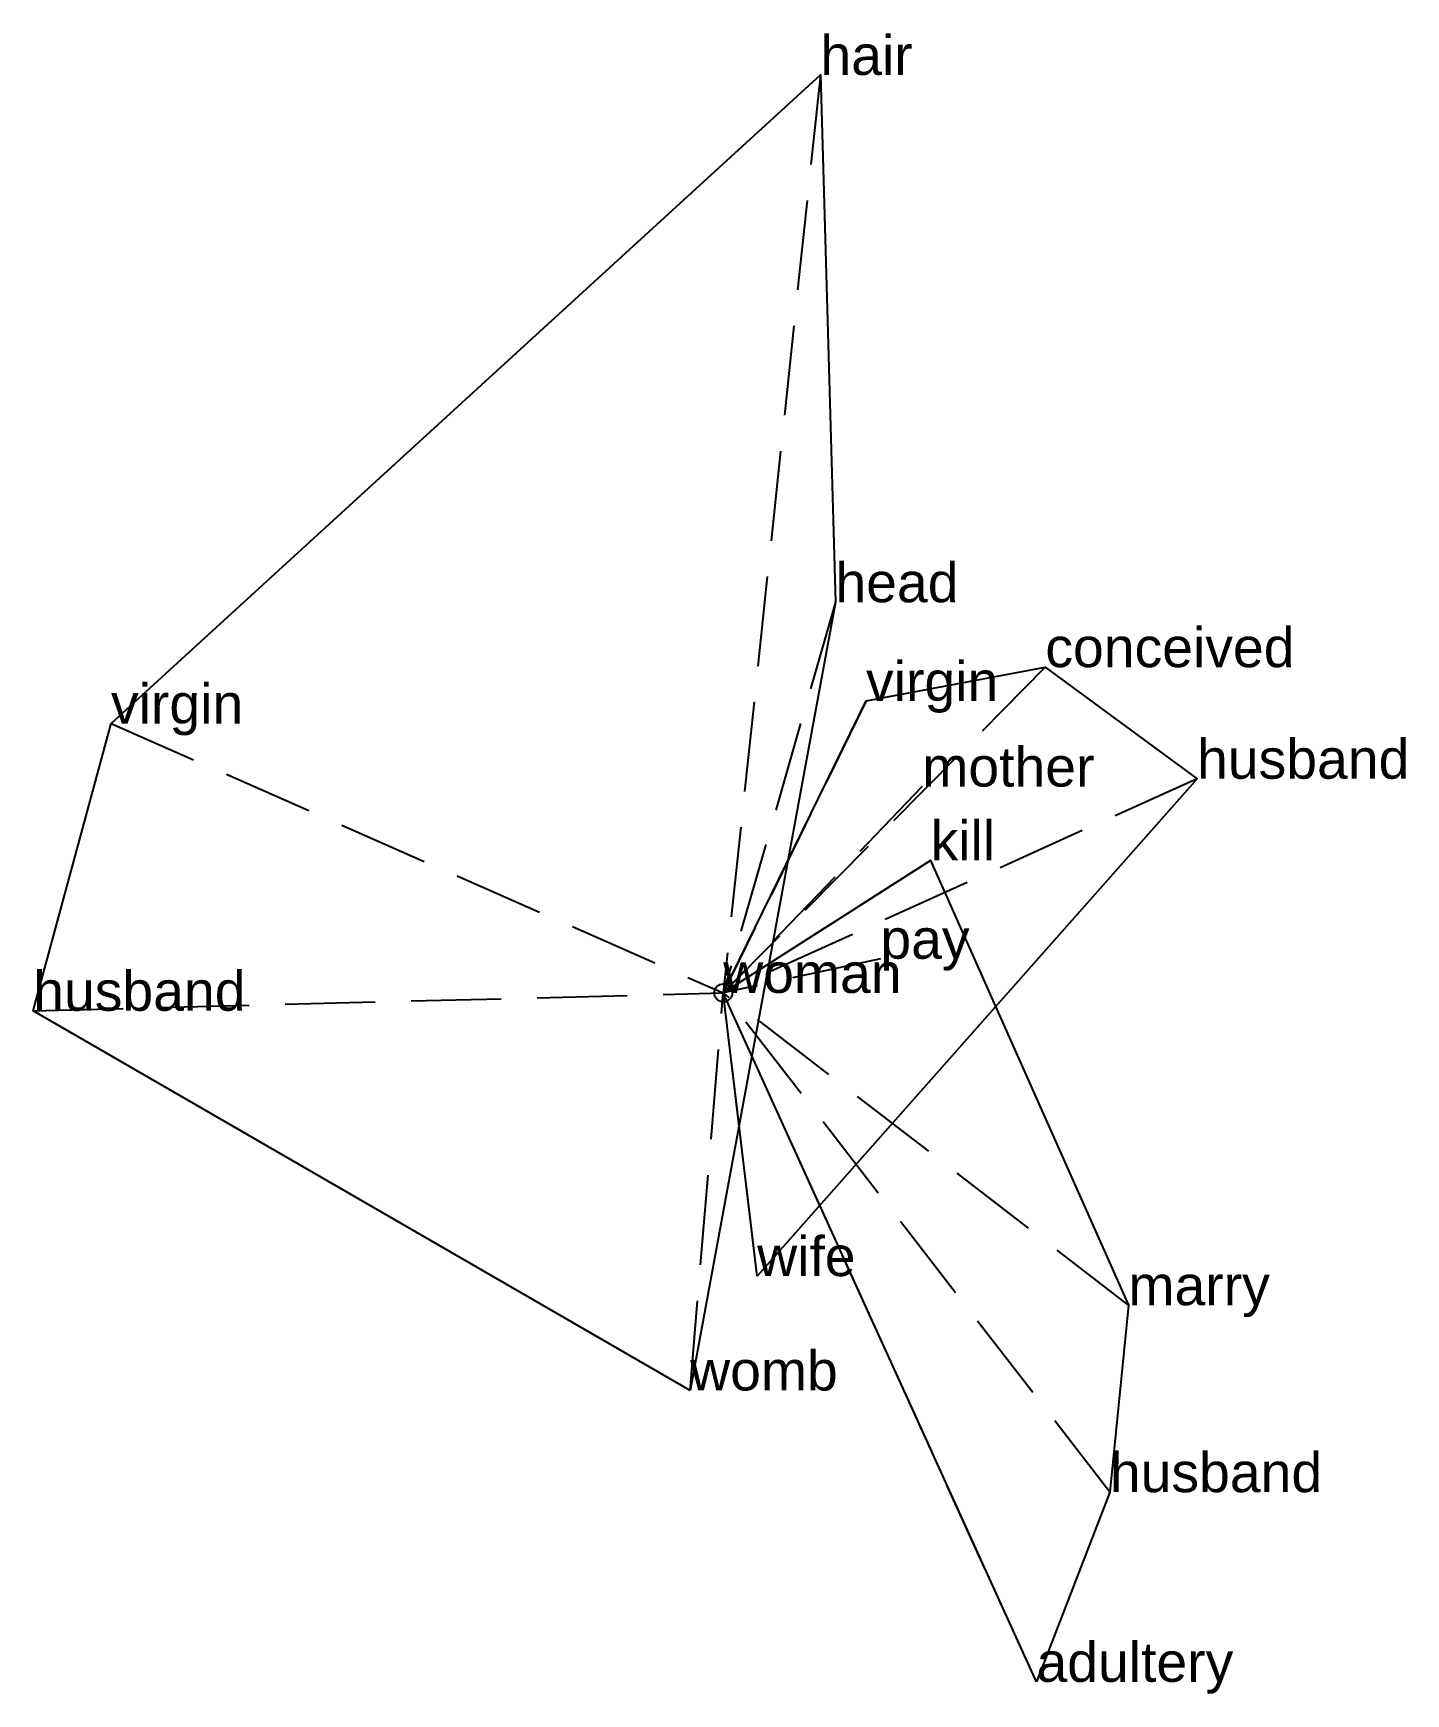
# Model space of a CAD drawing. Extents: x -1.92 to 1.9, y -1.95 to 2.66.
import ezdxf

# ---------------------------------------------------------------- set-up
doc = ezdxf.new("R2010")
doc.units = 0
doc.linetypes.add('DASHED2', pattern=[0.3, 0.25, -0.05])
for name, color, linetype in [('TEXT_nt', 1, 'CONTINUOUS'), ('TEXT_ot', 1, 'CONTINUOUS'), ('TEXT_q', 1, 'CONTINUOUS')]:
    doc.layers.add(name, color=color, linetype=linetype)
doc.styles.get("Standard").update_dxf_attribs({"font": 'arial.ttf'})

# ---------------------------------------------------------------- blocks, each defined once
blk = doc.blocks.new('ot')
at = {"layer": 'LINES_ot', "linetype": 'DASHED2'}
for p in [(0.8944, 0.9042), (0.3966, 0.8104), (1.3157, 0.5946), (0.5527, 0.5727), (0, 0), (0.0943, -0.7859)]:
    blk.add_line(p, (0, 0), dxfattribs=at)
at = {"layer": 'ORIGIN_ot'}
blk.add_circle((0, 0), 0.025, dxfattribs=at)
at = {"layer": 'TEXT_ot'}
for s, p in [('conceived', (0.8944, 0.9042)), ('virgin', (0.3966, 0.8104)), ('husband', (1.3157, 0.5946)), ('mother', (0.5527, 0.5727)), ('woman', (0, 0)), ('wife', (0.0943, -0.7859))]:
    blk.add_text(s, height=0.11, dxfattribs=at).set_placement(p)
blk = doc.blocks.new('nt')
at = {"layer": 'LINES_nt', "linetype": 'DASHED2'}
for p in [(0.2699, 2.5481), (0.3115, 1.0844), (-1.6999, 0.7477), (-1.916, -0.0496), (-0.0918, -1.1035), (0, 0)]:
    blk.add_line(p, (0, 0), dxfattribs=at)
at = {"layer": 'ORIGIN_nt'}
blk.add_circle((0, 0), 0.025, dxfattribs=at)
at = {"layer": 'TEXT_nt'}
for s, p in [('hair', (0.2699, 2.5481)), ('head', (0.3115, 1.0844)), ('virgin', (-1.6999, 0.7477)), ('husband', (-1.916, -0.0496)), ('woman', (0, 0)), ('womb', (-0.0918, -1.1035))]:
    blk.add_text(s, height=0.11, dxfattribs=at).set_placement(p)
blk = doc.blocks.new('q')
at = {"layer": 'LINES_q', "linetype": 'DASHED2'}
for p in [(0.5758, 0.3678), (0.4363, 0.0949), (0, 0), (1.0736, -1.3858), (1.1251, -0.8669), (0.8697, -1.9123)]:
    blk.add_line(p, (0, 0), dxfattribs=at)
at = {"layer": 'ORIGIN_q'}
blk.add_circle((0, 0), 0.025, dxfattribs=at)
at = {"layer": 'TEXT_q'}
for s, p in [('kill', (0.5758, 0.3678)), ('pay', (0.4363, 0.0949)), ('woman', (0, 0)), ('marry', (1.1251, -0.8669)), ('husband', (1.0736, -1.3858)), ('adultery', (0.8697, -1.9123))]:
    blk.add_text(s, height=0.11, dxfattribs=at).set_placement(p)

msp = doc.modelspace()

# ---------------------------------------------------------------- linework, layer by layer
at = {"layer": 'OUTLINE_nt', "linetype": 'CONTINUOUS'}
msp.add_polyline3d([(-0.0918, -1.1035, 0), (-1.916, -0.0496, 0), (-1.6999, 0.7477, 0), (0.2699, 2.5481, 0), (0.3115, 1.0844, 0), (-0.0918, -1.1035, 0)], close=True, dxfattribs=at)
at = {"layer": 'OUTLINE_ot', "linetype": 'CONTINUOUS'}
msp.add_polyline3d([(0.0943, -0.7859, 0), (0, 0, 0), (0.3966, 0.8104, 0), (0.8944, 0.9042, 0), (1.3157, 0.5946, 0), (0.0943, -0.7859, 0)], close=True, dxfattribs=at)
at = {"layer": 'OUTLINE_q', "linetype": 'CONTINUOUS'}
msp.add_polyline3d([(0.8697, -1.9123, 0), (0, 0, 0), (0.5758, 0.3678, 0), (1.1251, -0.8669, 0), (1.0736, -1.3858, 0), (0.8697, -1.9123, 0)], close=True, dxfattribs=at)

# ---------------------------------------------------------------- block references
for name in ['nt', 'ot', 'q']:
    msp.add_blockref(name, (0, 0))

doc.saveas('drawing.dxf')
